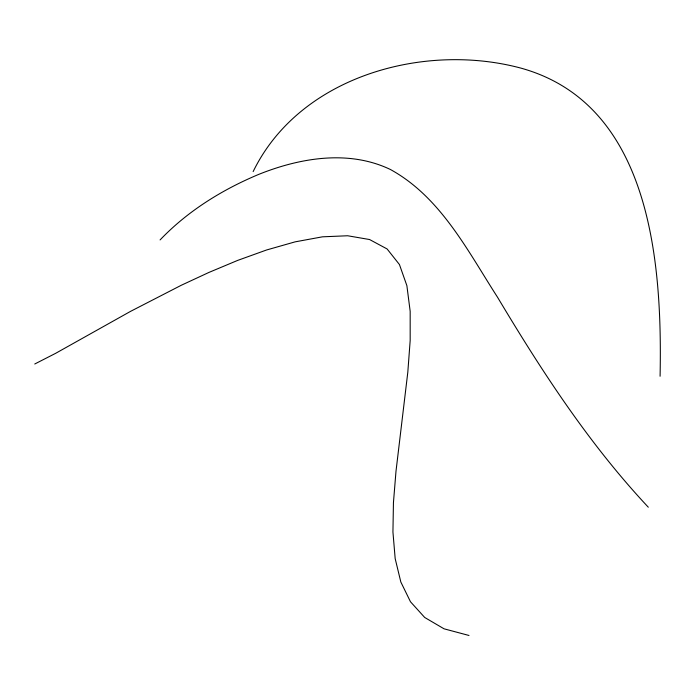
<?xml version="1.0" encoding="UTF-8"?>
<svg xmlns="http://www.w3.org/2000/svg" width="695" height="695" viewBox="0 0 695 695"><rect width="100%" height="100%" fill="white"/><g stroke="black" fill="none" stroke-linecap="round" stroke-linejoin="round"><path stroke-width="1.04" d="M660.085 376.256C662.335 264.43 651.632 104.537 521.146 68.18C423.967 41.995 299.562 76.189 253.145 171.604M160.076 239.931C187.624 211.054 222.296 189.596 258.974 174.289C300.205 157.8 348.803 149.573 390.364 169.476C440.673 197.05 467.613 250.773 497.524 297.217C541.779 371.243 589.134 444.062 648.305 507.202M34.75 364.006L55.617 353.338L130.512 311.386L181.308 285.254L209.004 272.397L237.62 260.416L266.576 249.983L295.14 241.851L322.489 236.821L347.656 235.761L369.566 239.532L387.115 248.966L399.443 264.543L406.879 285.662L410.172 311.334L410.172 340.524L407.817 372.138L395.994 471.253L393.44 502.659L392.936 531.988L395.177 558.615L400.833 582.019L410.484 601.766L424.706 617.473L444.036 628.81L469.003 635.473"/></g></svg>
